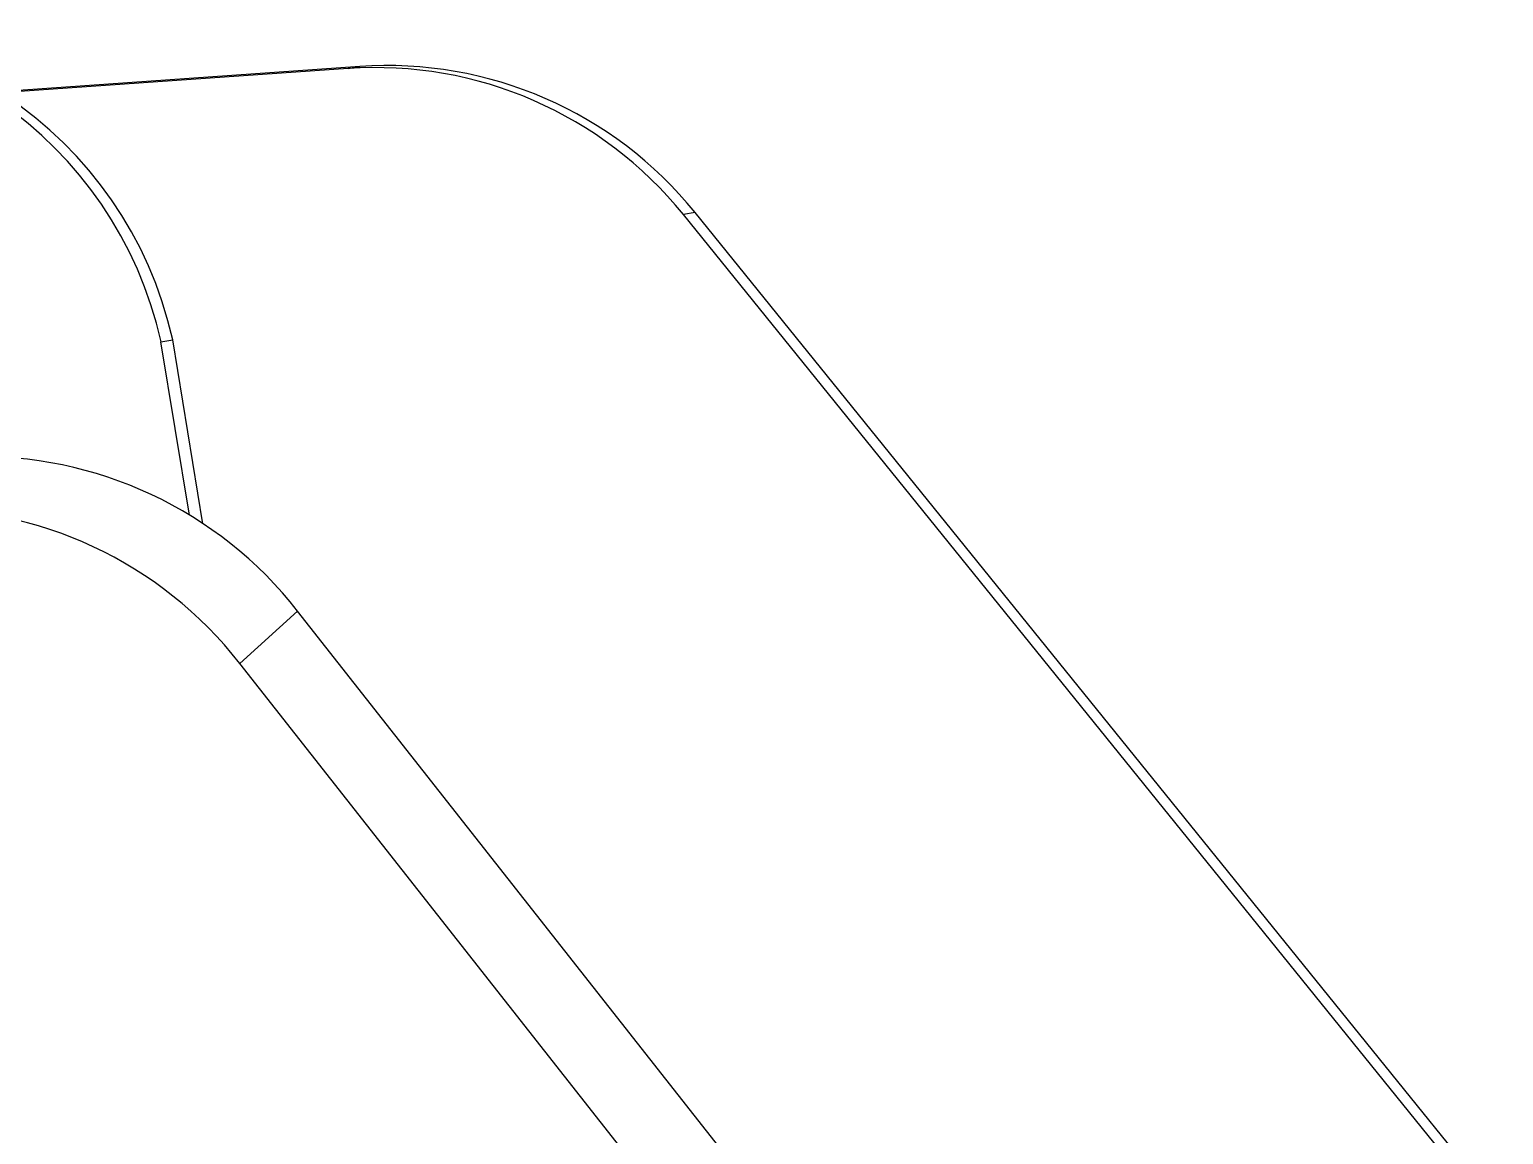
# Model space of a CAD drawing. Header units: millimetres. Extents: x -294 to 2792, y 5 to 1659.
# Drawn here: x 721.645 to 725.366, y 566.601 to 569.389 of the extents above; entities that cross this region are included whole.
import ezdxf

# ---------------------------------------------------------------- set-up
doc = ezdxf.new("R2010")
doc.units = ezdxf.units.MM
doc.layers.get('0').update_dxf_attribs({"lineweight": 18})

msp = doc.modelspace()

# ---------------------------------------------------------------- linework, layer by layer
at = {"color": 7, "linetype": 'Continuous', "lineweight": 25}
for p, q in [((722.4783, 569.2953), (721.5681, 569.2316)), ((722.4488, 569.2901), (721.5725, 569.2288)), ((722.4488, 569.2901), (722.4783, 569.2953)), ((723.3247, 568.927), (723.2952, 568.9218)), ((725.3219, 566.4178), (723.2952, 568.9218)), ((725.3657, 566.4055), (723.3247, 568.927)), ((721.9766, 568.6004), (722.0062, 568.6056)), ((722.0487, 568.1633), (721.9766, 568.6004)), ((722.0826, 568.1417), (722.0062, 568.6056)), ((722.3216, 567.9211), (722.1754, 567.7892)), ((724.6838, 564.9205), (722.3216, 567.9211)), ((724.1895, 565.2309), (722.1754, 567.7892))]:
    msp.add_line(p, q, dxfattribs=at)
for centre, radius, start, end in [((721.0011, 568.384), 0.9993, 12.5041, 184.2155), ((721.0303, 568.389), 0.9996, 12.5122, 99.9833), ((722.5184, 568.2932), 0.9993, 38.978, 93.9923), ((722.5479, 568.2984), 0.9993, 38.978, 93.9923), ((721.5225, 567.2969), 1.014, 37.9957, 91.8898), ((721.3763, 567.165), 1.014, 37.9957, 91.8898)]:
    msp.add_arc(centre, radius, start, end, dxfattribs=at)

doc.saveas('drawing.dxf')
